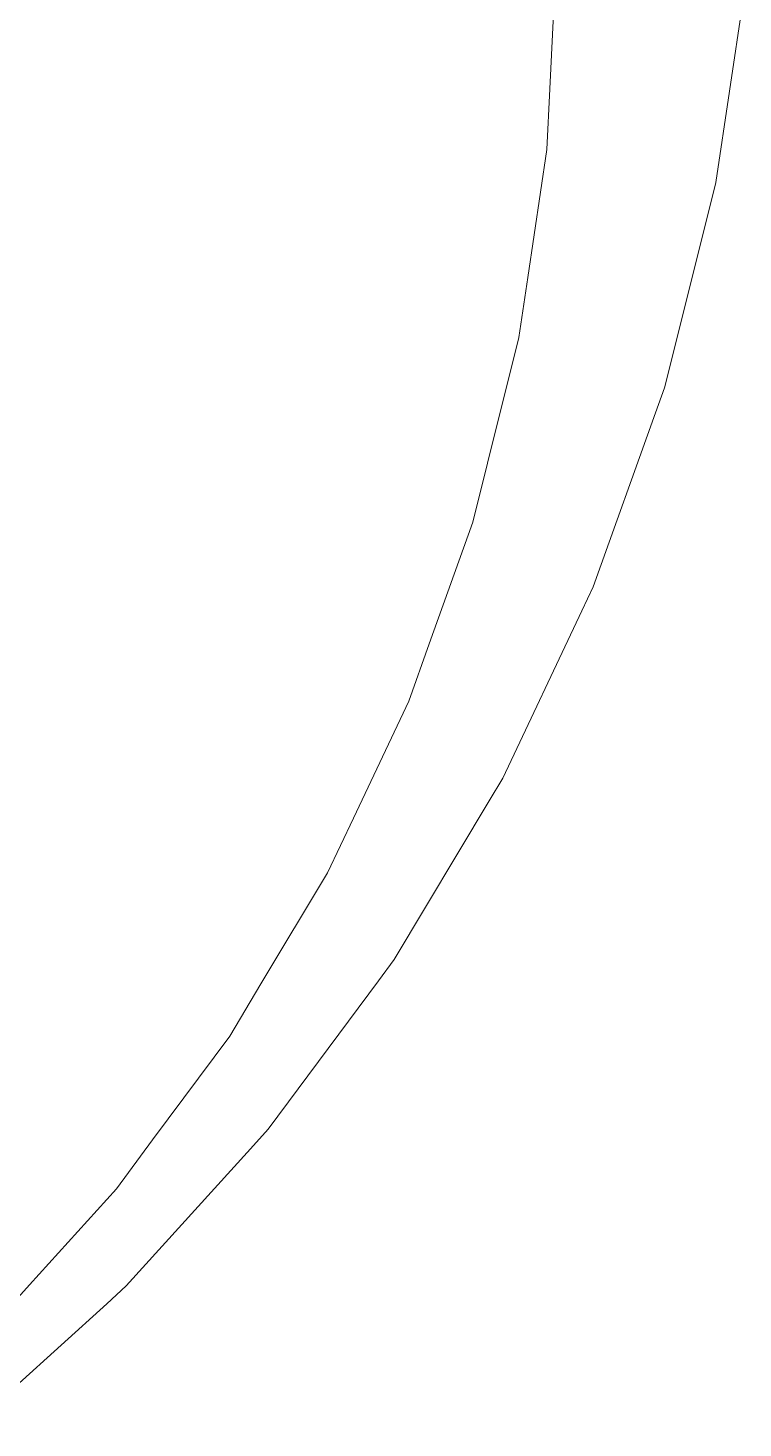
# Model space of a CAD drawing. Header units: centimetres. Extents: x -214 to 137, y -175 to 4.
# Drawn here: x 6.574 to 8.829, y -116.752 to -112.339 of the extents above; entities that cross this region are included whole.
import ezdxf

# ---------------------------------------------------------------- set-up
doc = ezdxf.new("R2010")
doc.units = ezdxf.units.CM
doc.header["$MEASUREMENT"] = 0
doc.layers.add('layer 1', color=7, linetype='Continuous')

msp = doc.modelspace()

# ---------------------------------------------------------------- linework, layer by layer
at = {"layer": 'layer 1', "color": 5, "lineweight": 9}
for points in [[(8.21979, -112.531), (8.21979, -112.531), (8.2398, -112.12374), (8.2398, -112.12374)], [(8.21979, -112.531), (8.21979, -112.531), (8.2398, -112.12374), (8.2398, -112.12374)], [(8.21979, -112.531), (8.21979, -112.531), (8.2398, -112.12374), (8.2398, -112.12374)], [(8.21979, -112.531), (8.21979, -112.531), (8.2398, -112.12374), (8.2398, -112.12374)], [(8.21979, -112.531), (8.21979, -112.531), (8.2398, -112.12374), (8.2398, -112.12374)], [(8.21979, -112.531), (8.21979, -112.531), (8.2398, -112.12374), (8.2398, -112.12374)], [(8.21979, -112.531), (8.21979, -112.531), (8.2398, -112.12374), (8.2398, -112.12374)], [(8.21979, -112.531), (8.21979, -112.531), (8.2398, -112.12374), (8.2398, -112.12374)], [(8.21979, -112.531), (8.21979, -112.531), (8.2398, -112.12374), (8.2398, -112.12374)], [(8.21979, -112.531), (8.21979, -112.531), (8.2398, -112.12374), (8.2398, -112.12374)], [(8.21979, -112.531), (8.21979, -112.531), (8.2398, -112.12374), (8.2398, -112.12374)], [(8.21979, -112.531), (8.21979, -112.531), (8.2398, -112.12374), (8.2398, -112.12374)], [(8.21979, -112.531), (8.21979, -112.531), (8.2398, -112.12374), (8.2398, -112.12374)], [(8.21979, -112.531), (8.21979, -112.531), (8.2398, -112.12374), (8.2398, -112.12374)], [(8.21979, -112.531), (8.21979, -112.531), (8.2398, -112.12374), (8.2398, -112.12374)], [(8.21979, -112.531), (8.21979, -112.531), (8.2398, -112.12374), (8.2398, -112.12374)], [(8.21979, -112.531), (8.21979, -112.531), (8.2398, -112.12374), (8.2398, -112.12374)], [(8.21979, -112.531), (8.21979, -112.531), (8.2398, -112.12374), (8.2398, -112.12374)], [(8.21979, -112.531), (8.21979, -112.531), (8.2398, -112.12374), (8.2398, -112.12374)], [(8.21979, -112.531), (8.21979, -112.531), (8.2398, -112.12374), (8.2398, -112.12374)], [(8.21979, -112.531), (8.21979, -112.531), (8.2398, -112.12374), (8.2398, -112.12374)], [(8.21979, -112.531), (8.21979, -112.531), (8.2398, -112.12374), (8.2398, -112.12374)], [(8.21979, -112.531), (8.21979, -112.531), (8.2398, -112.12374), (8.2398, -112.12374)], [(8.21979, -112.531), (8.21979, -112.531), (8.2398, -112.12374), (8.2398, -112.12374)], [(8.21979, -112.531), (8.21979, -112.531), (8.2398, -112.12374), (8.2398, -112.12374)], [(8.82901, -112.24983), (8.82901, -112.24983), (8.74343, -112.82668), (8.74343, -112.82668)], [(8.82901, -112.24983), (8.82901, -112.24983), (8.74343, -112.82668), (8.74343, -112.82668)], [(8.82901, -112.24983), (8.82901, -112.24983), (8.74343, -112.82668), (8.74343, -112.82668)], [(8.82901, -112.24983), (8.82901, -112.24983), (8.74343, -112.82668), (8.74343, -112.82668)], [(8.82901, -112.24983), (8.82901, -112.24983), (8.74343, -112.82668), (8.74343, -112.82668)], [(8.21039, -112.7224), (8.21039, -112.7224), (8.21979, -112.531), (8.21979, -112.531)], [(8.21039, -112.7224), (8.21039, -112.7224), (8.21979, -112.531), (8.21979, -112.531)], [(8.21039, -112.7224), (8.21039, -112.7224), (8.21979, -112.531), (8.21979, -112.531)], [(8.21039, -112.7224), (8.21039, -112.7224), (8.21979, -112.531), (8.21979, -112.531)], [(8.21039, -112.7224), (8.21039, -112.7224), (8.21979, -112.531), (8.21979, -112.531)], [(8.21039, -112.7224), (8.21039, -112.7224), (8.21979, -112.531), (8.21979, -112.531)], [(8.21039, -112.7224), (8.21039, -112.7224), (8.21979, -112.531), (8.21979, -112.531)], [(8.21039, -112.7224), (8.21039, -112.7224), (8.21979, -112.531), (8.21979, -112.531)], [(8.21039, -112.7224), (8.21039, -112.7224), (8.21979, -112.531), (8.21979, -112.531)], [(8.21039, -112.7224), (8.21039, -112.7224), (8.21979, -112.531), (8.21979, -112.531)], [(8.21039, -112.7224), (8.21039, -112.7224), (8.21979, -112.531), (8.21979, -112.531)], [(8.21039, -112.7224), (8.21039, -112.7224), (8.21979, -112.531), (8.21979, -112.531)], [(8.21039, -112.7224), (8.21039, -112.7224), (8.21979, -112.531), (8.21979, -112.531)], [(8.21039, -112.7224), (8.21039, -112.7224), (8.21979, -112.531), (8.21979, -112.531)], [(8.21039, -112.7224), (8.21039, -112.7224), (8.21979, -112.531), (8.21979, -112.531)], [(8.21039, -112.7224), (8.21039, -112.7224), (8.21979, -112.531), (8.21979, -112.531)], [(8.21039, -112.7224), (8.21039, -112.7224), (8.21979, -112.531), (8.21979, -112.531)], [(8.21039, -112.7224), (8.21039, -112.7224), (8.21979, -112.531), (8.21979, -112.531)], [(8.21039, -112.7224), (8.21039, -112.7224), (8.21979, -112.531), (8.21979, -112.531)], [(8.21039, -112.7224), (8.21039, -112.7224), (8.21979, -112.531), (8.21979, -112.531)], [(8.21039, -112.7224), (8.21039, -112.7224), (8.21979, -112.531), (8.21979, -112.531)], [(8.21039, -112.7224), (8.21039, -112.7224), (8.21979, -112.531), (8.21979, -112.531)], [(8.21039, -112.7224), (8.21039, -112.7224), (8.21979, -112.531), (8.21979, -112.531)], [(8.21039, -112.7224), (8.21039, -112.7224), (8.21979, -112.531), (8.21979, -112.531)], [(8.21039, -112.7224), (8.21039, -112.7224), (8.21979, -112.531), (8.21979, -112.531)], [(8.15056, -113.12574), (8.15056, -113.12574), (8.21039, -112.7224), (8.21039, -112.7224)], [(8.15056, -113.12574), (8.15056, -113.12574), (8.21039, -112.7224), (8.21039, -112.7224)], [(8.15056, -113.12574), (8.15056, -113.12574), (8.21039, -112.7224), (8.21039, -112.7224)], [(8.15056, -113.12574), (8.15056, -113.12574), (8.21039, -112.7224), (8.21039, -112.7224)], [(8.15056, -113.12574), (8.15056, -113.12574), (8.21039, -112.7224), (8.21039, -112.7224)], [(8.15056, -113.12574), (8.15056, -113.12574), (8.21039, -112.7224), (8.21039, -112.7224)], [(8.15056, -113.12574), (8.15056, -113.12574), (8.21039, -112.7224), (8.21039, -112.7224)], [(8.15056, -113.12574), (8.15056, -113.12574), (8.21039, -112.7224), (8.21039, -112.7224)], [(8.15056, -113.12574), (8.15056, -113.12574), (8.21039, -112.7224), (8.21039, -112.7224)], [(8.15056, -113.12574), (8.15056, -113.12574), (8.21039, -112.7224), (8.21039, -112.7224)], [(8.15056, -113.12574), (8.15056, -113.12574), (8.21039, -112.7224), (8.21039, -112.7224)], [(8.15056, -113.12574), (8.15056, -113.12574), (8.21039, -112.7224), (8.21039, -112.7224)], [(8.15056, -113.12574), (8.15056, -113.12574), (8.21039, -112.7224), (8.21039, -112.7224)], [(8.15056, -113.12574), (8.15056, -113.12574), (8.21039, -112.7224), (8.21039, -112.7224)], [(8.15056, -113.12574), (8.15056, -113.12574), (8.21039, -112.7224), (8.21039, -112.7224)], [(8.15056, -113.12574), (8.15056, -113.12574), (8.21039, -112.7224), (8.21039, -112.7224)], [(8.15056, -113.12574), (8.15056, -113.12574), (8.21039, -112.7224), (8.21039, -112.7224)], [(8.15056, -113.12574), (8.15056, -113.12574), (8.21039, -112.7224), (8.21039, -112.7224)], [(8.15056, -113.12574), (8.15056, -113.12574), (8.21039, -112.7224), (8.21039, -112.7224)], [(8.15056, -113.12574), (8.15056, -113.12574), (8.21039, -112.7224), (8.21039, -112.7224)], [(8.15056, -113.12574), (8.15056, -113.12574), (8.21039, -112.7224), (8.21039, -112.7224)], [(8.15056, -113.12574), (8.15056, -113.12574), (8.21039, -112.7224), (8.21039, -112.7224)], [(8.15056, -113.12574), (8.15056, -113.12574), (8.21039, -112.7224), (8.21039, -112.7224)], [(8.15056, -113.12574), (8.15056, -113.12574), (8.21039, -112.7224), (8.21039, -112.7224)], [(8.15056, -113.12574), (8.15056, -113.12574), (8.21039, -112.7224), (8.21039, -112.7224)], [(8.74343, -112.82668), (8.74343, -112.82668), (8.72316, -112.90762), (8.72316, -112.90762)], [(8.74343, -112.82668), (8.74343, -112.82668), (8.72316, -112.90762), (8.72316, -112.90762)], [(8.74343, -112.82668), (8.74343, -112.82668), (8.72316, -112.90762), (8.72316, -112.90762)], [(8.74343, -112.82668), (8.74343, -112.82668), (8.72316, -112.90762), (8.72316, -112.90762)], [(8.74343, -112.82668), (8.74343, -112.82668), (8.72316, -112.90762), (8.72316, -112.90762)], [(8.72316, -112.90762), (8.72316, -112.90762), (8.58146, -113.47331), (8.58146, -113.47331)], [(8.72316, -112.90762), (8.72316, -112.90762), (8.58146, -113.47331), (8.58146, -113.47331)], [(8.72316, -112.90762), (8.72316, -112.90762), (8.58146, -113.47331), (8.58146, -113.47331)], [(8.72316, -112.90762), (8.72316, -112.90762), (8.58146, -113.47331), (8.58146, -113.47331)], [(8.72316, -112.90762), (8.72316, -112.90762), (8.58146, -113.47331), (8.58146, -113.47331)], [(8.12244, -113.31531), (8.12244, -113.31531), (8.15056, -113.12574), (8.15056, -113.12574)], [(8.12244, -113.31531), (8.12244, -113.31531), (8.15056, -113.12574), (8.15056, -113.12574)], [(8.12244, -113.31531), (8.12244, -113.31531), (8.15056, -113.12574), (8.15056, -113.12574)], [(8.12244, -113.31531), (8.12244, -113.31531), (8.15056, -113.12574), (8.15056, -113.12574)], [(8.12244, -113.31531), (8.12244, -113.31531), (8.15056, -113.12574), (8.15056, -113.12574)], [(8.12244, -113.31531), (8.12244, -113.31531), (8.15056, -113.12574), (8.15056, -113.12574)], [(8.12244, -113.31531), (8.12244, -113.31531), (8.15056, -113.12574), (8.15056, -113.12574)], [(8.12244, -113.31531), (8.12244, -113.31531), (8.15056, -113.12574), (8.15056, -113.12574)], [(8.12244, -113.31531), (8.12244, -113.31531), (8.15056, -113.12574), (8.15056, -113.12574)], [(8.12244, -113.31531), (8.12244, -113.31531), (8.15056, -113.12574), (8.15056, -113.12574)], [(8.12244, -113.31531), (8.12244, -113.31531), (8.15056, -113.12574), (8.15056, -113.12574)], [(8.12244, -113.31531), (8.12244, -113.31531), (8.15056, -113.12574), (8.15056, -113.12574)], [(8.12244, -113.31531), (8.12244, -113.31531), (8.15056, -113.12574), (8.15056, -113.12574)], [(8.12244, -113.31531), (8.12244, -113.31531), (8.15056, -113.12574), (8.15056, -113.12574)], [(8.12244, -113.31531), (8.12244, -113.31531), (8.15056, -113.12574), (8.15056, -113.12574)], [(8.12244, -113.31531), (8.12244, -113.31531), (8.15056, -113.12574), (8.15056, -113.12574)], [(8.12244, -113.31531), (8.12244, -113.31531), (8.15056, -113.12574), (8.15056, -113.12574)], [(8.12244, -113.31531), (8.12244, -113.31531), (8.15056, -113.12574), (8.15056, -113.12574)], [(8.12244, -113.31531), (8.12244, -113.31531), (8.15056, -113.12574), (8.15056, -113.12574)], [(8.12244, -113.31531), (8.12244, -113.31531), (8.15056, -113.12574), (8.15056, -113.12574)], [(8.12244, -113.31531), (8.12244, -113.31531), (8.15056, -113.12574), (8.15056, -113.12574)], [(8.12244, -113.31531), (8.12244, -113.31531), (8.15056, -113.12574), (8.15056, -113.12574)], [(8.12244, -113.31531), (8.12244, -113.31531), (8.15056, -113.12574), (8.15056, -113.12574)], [(8.12244, -113.31531), (8.12244, -113.31531), (8.15056, -113.12574), (8.15056, -113.12574)], [(8.12244, -113.31531), (8.12244, -113.31531), (8.15056, -113.12574), (8.15056, -113.12574)], [(8.02336, -113.71083), (8.02336, -113.71083), (8.12244, -113.31531), (8.12244, -113.31531)], [(8.02336, -113.71083), (8.02336, -113.71083), (8.12244, -113.31531), (8.12244, -113.31531)], [(8.02336, -113.71083), (8.02336, -113.71083), (8.12244, -113.31531), (8.12244, -113.31531)], [(8.02336, -113.71083), (8.02336, -113.71083), (8.12244, -113.31531), (8.12244, -113.31531)], [(8.02336, -113.71083), (8.02336, -113.71083), (8.12244, -113.31531), (8.12244, -113.31531)], [(8.02336, -113.71083), (8.02336, -113.71083), (8.12244, -113.31531), (8.12244, -113.31531)], [(8.02336, -113.71083), (8.02336, -113.71083), (8.12244, -113.31531), (8.12244, -113.31531)], [(8.02336, -113.71083), (8.02336, -113.71083), (8.12244, -113.31531), (8.12244, -113.31531)], [(8.02336, -113.71083), (8.02336, -113.71083), (8.12244, -113.31531), (8.12244, -113.31531)], [(8.02336, -113.71083), (8.02336, -113.71083), (8.12244, -113.31531), (8.12244, -113.31531)], [(8.02336, -113.71083), (8.02336, -113.71083), (8.12244, -113.31531), (8.12244, -113.31531)], [(8.02336, -113.71083), (8.02336, -113.71083), (8.12244, -113.31531), (8.12244, -113.31531)], [(8.02336, -113.71083), (8.02336, -113.71083), (8.12244, -113.31531), (8.12244, -113.31531)], [(8.02336, -113.71083), (8.02336, -113.71083), (8.12244, -113.31531), (8.12244, -113.31531)], [(8.02336, -113.71083), (8.02336, -113.71083), (8.12244, -113.31531), (8.12244, -113.31531)], [(8.02336, -113.71083), (8.02336, -113.71083), (8.12244, -113.31531), (8.12244, -113.31531)], [(8.02336, -113.71083), (8.02336, -113.71083), (8.12244, -113.31531), (8.12244, -113.31531)], [(8.02336, -113.71083), (8.02336, -113.71083), (8.12244, -113.31531), (8.12244, -113.31531)], [(8.02336, -113.71083), (8.02336, -113.71083), (8.12244, -113.31531), (8.12244, -113.31531)], [(8.02336, -113.71083), (8.02336, -113.71083), (8.12244, -113.31531), (8.12244, -113.31531)], [(8.02336, -113.71083), (8.02336, -113.71083), (8.12244, -113.31531), (8.12244, -113.31531)], [(8.02336, -113.71083), (8.02336, -113.71083), (8.12244, -113.31531), (8.12244, -113.31531)], [(8.02336, -113.71083), (8.02336, -113.71083), (8.12244, -113.31531), (8.12244, -113.31531)], [(8.02336, -113.71083), (8.02336, -113.71083), (8.12244, -113.31531), (8.12244, -113.31531)], [(8.02336, -113.71083), (8.02336, -113.71083), (8.12244, -113.31531), (8.12244, -113.31531)], [(8.58146, -113.47331), (8.58146, -113.47331), (8.55335, -113.55188), (8.55335, -113.55188)], [(8.58146, -113.47331), (8.58146, -113.47331), (8.55335, -113.55188), (8.55335, -113.55188)], [(8.58146, -113.47331), (8.58146, -113.47331), (8.55335, -113.55188), (8.55335, -113.55188)], [(8.58146, -113.47331), (8.58146, -113.47331), (8.55335, -113.55188), (8.55335, -113.55188)], [(8.58146, -113.47331), (8.58146, -113.47331), (8.55335, -113.55188), (8.55335, -113.55188)], [(8.55335, -113.55188), (8.55335, -113.55188), (8.35688, -114.10095), (8.35688, -114.10095)], [(8.55335, -113.55188), (8.55335, -113.55188), (8.35688, -114.10095), (8.35688, -114.10095)], [(8.55335, -113.55188), (8.55335, -113.55188), (8.35688, -114.10095), (8.35688, -114.10095)], [(8.55335, -113.55188), (8.55335, -113.55188), (8.35688, -114.10095), (8.35688, -114.10095)], [(8.55335, -113.55188), (8.55335, -113.55188), (8.35688, -114.10095), (8.35688, -114.10095)], [(7.9768, -113.89673), (7.9768, -113.89673), (8.02336, -113.71083), (8.02336, -113.71083)], [(7.9768, -113.89673), (7.9768, -113.89673), (8.02336, -113.71083), (8.02336, -113.71083)], [(7.9768, -113.89673), (7.9768, -113.89673), (8.02336, -113.71083), (8.02336, -113.71083)], [(7.9768, -113.89673), (7.9768, -113.89673), (8.02336, -113.71083), (8.02336, -113.71083)], [(7.9768, -113.89673), (7.9768, -113.89673), (8.02336, -113.71083), (8.02336, -113.71083)], [(7.9768, -113.89673), (7.9768, -113.89673), (8.02336, -113.71083), (8.02336, -113.71083)], [(7.9768, -113.89673), (7.9768, -113.89673), (8.02336, -113.71083), (8.02336, -113.71083)], [(7.9768, -113.89673), (7.9768, -113.89673), (8.02336, -113.71083), (8.02336, -113.71083)], [(7.9768, -113.89673), (7.9768, -113.89673), (8.02336, -113.71083), (8.02336, -113.71083)], [(7.9768, -113.89673), (7.9768, -113.89673), (8.02336, -113.71083), (8.02336, -113.71083)], [(7.9768, -113.89673), (7.9768, -113.89673), (8.02336, -113.71083), (8.02336, -113.71083)], [(7.9768, -113.89673), (7.9768, -113.89673), (8.02336, -113.71083), (8.02336, -113.71083)], [(7.9768, -113.89673), (7.9768, -113.89673), (8.02336, -113.71083), (8.02336, -113.71083)], [(7.9768, -113.89673), (7.9768, -113.89673), (8.02336, -113.71083), (8.02336, -113.71083)], [(7.9768, -113.89673), (7.9768, -113.89673), (8.02336, -113.71083), (8.02336, -113.71083)], [(7.9768, -113.89673), (7.9768, -113.89673), (8.02336, -113.71083), (8.02336, -113.71083)], [(7.9768, -113.89673), (7.9768, -113.89673), (8.02336, -113.71083), (8.02336, -113.71083)], [(7.9768, -113.89673), (7.9768, -113.89673), (8.02336, -113.71083), (8.02336, -113.71083)], [(7.9768, -113.89673), (7.9768, -113.89673), (8.02336, -113.71083), (8.02336, -113.71083)], [(7.9768, -113.89673), (7.9768, -113.89673), (8.02336, -113.71083), (8.02336, -113.71083)], [(7.9768, -113.89673), (7.9768, -113.89673), (8.02336, -113.71083), (8.02336, -113.71083)], [(7.9768, -113.89673), (7.9768, -113.89673), (8.02336, -113.71083), (8.02336, -113.71083)], [(7.9768, -113.89673), (7.9768, -113.89673), (8.02336, -113.71083), (8.02336, -113.71083)], [(7.9768, -113.89673), (7.9768, -113.89673), (8.02336, -113.71083), (8.02336, -113.71083)], [(7.9768, -113.89673), (7.9768, -113.89673), (8.02336, -113.71083), (8.02336, -113.71083)], [(7.83943, -114.28064), (7.83943, -114.28064), (7.9768, -113.89673), (7.9768, -113.89673)], [(7.83943, -114.28064), (7.83943, -114.28064), (7.9768, -113.89673), (7.9768, -113.89673)], [(7.83943, -114.28064), (7.83943, -114.28064), (7.9768, -113.89673), (7.9768, -113.89673)], [(7.83943, -114.28064), (7.83943, -114.28064), (7.9768, -113.89673), (7.9768, -113.89673)], [(7.83943, -114.28064), (7.83943, -114.28064), (7.9768, -113.89673), (7.9768, -113.89673)], [(7.83943, -114.28064), (7.83943, -114.28064), (7.9768, -113.89673), (7.9768, -113.89673)], [(7.83943, -114.28064), (7.83943, -114.28064), (7.9768, -113.89673), (7.9768, -113.89673)], [(7.83943, -114.28064), (7.83943, -114.28064), (7.9768, -113.89673), (7.9768, -113.89673)], [(7.83943, -114.28064), (7.83943, -114.28064), (7.9768, -113.89673), (7.9768, -113.89673)], [(7.83943, -114.28064), (7.83943, -114.28064), (7.9768, -113.89673), (7.9768, -113.89673)], [(7.83943, -114.28064), (7.83943, -114.28064), (7.9768, -113.89673), (7.9768, -113.89673)], [(7.83943, -114.28064), (7.83943, -114.28064), (7.9768, -113.89673), (7.9768, -113.89673)], [(7.83943, -114.28064), (7.83943, -114.28064), (7.9768, -113.89673), (7.9768, -113.89673)], [(7.83943, -114.28064), (7.83943, -114.28064), (7.9768, -113.89673), (7.9768, -113.89673)], [(7.83943, -114.28064), (7.83943, -114.28064), (7.9768, -113.89673), (7.9768, -113.89673)], [(7.83943, -114.28064), (7.83943, -114.28064), (7.9768, -113.89673), (7.9768, -113.89673)], [(7.83943, -114.28064), (7.83943, -114.28064), (7.9768, -113.89673), (7.9768, -113.89673)], [(7.83943, -114.28064), (7.83943, -114.28064), (7.9768, -113.89673), (7.9768, -113.89673)], [(7.83943, -114.28064), (7.83943, -114.28064), (7.9768, -113.89673), (7.9768, -113.89673)], [(7.83943, -114.28064), (7.83943, -114.28064), (7.9768, -113.89673), (7.9768, -113.89673)], [(7.83943, -114.28064), (7.83943, -114.28064), (7.9768, -113.89673), (7.9768, -113.89673)], [(7.83943, -114.28064), (7.83943, -114.28064), (7.9768, -113.89673), (7.9768, -113.89673)], [(7.83943, -114.28064), (7.83943, -114.28064), (7.9768, -113.89673), (7.9768, -113.89673)], [(7.83943, -114.28064), (7.83943, -114.28064), (7.9768, -113.89673), (7.9768, -113.89673)], [(7.83943, -114.28064), (7.83943, -114.28064), (7.9768, -113.89673), (7.9768, -113.89673)], [(8.35688, -114.10095), (8.35688, -114.10095), (8.3212, -114.17639), (8.3212, -114.17639)], [(8.35688, -114.10095), (8.35688, -114.10095), (8.3212, -114.17639), (8.3212, -114.17639)], [(8.35688, -114.10095), (8.35688, -114.10095), (8.3212, -114.17639), (8.3212, -114.17639)], [(8.35688, -114.10095), (8.35688, -114.10095), (8.3212, -114.17639), (8.3212, -114.17639)], [(8.35688, -114.10095), (8.35688, -114.10095), (8.3212, -114.17639), (8.3212, -114.17639)], [(8.3212, -114.17639), (8.3212, -114.17639), (8.07187, -114.70356), (8.07187, -114.70356)], [(8.3212, -114.17639), (8.3212, -114.17639), (8.07187, -114.70356), (8.07187, -114.70356)], [(8.3212, -114.17639), (8.3212, -114.17639), (8.07187, -114.70356), (8.07187, -114.70356)], [(8.3212, -114.17639), (8.3212, -114.17639), (8.07187, -114.70356), (8.07187, -114.70356)], [(8.3212, -114.17639), (8.3212, -114.17639), (8.07187, -114.70356), (8.07187, -114.70356)], [(7.77487, -114.46108), (7.77487, -114.46108), (7.83943, -114.28064), (7.83943, -114.28064)], [(7.77487, -114.46108), (7.77487, -114.46108), (7.83943, -114.28064), (7.83943, -114.28064)], [(7.77487, -114.46108), (7.77487, -114.46108), (7.83943, -114.28064), (7.83943, -114.28064)], [(7.77487, -114.46108), (7.77487, -114.46108), (7.83943, -114.28064), (7.83943, -114.28064)], [(7.77487, -114.46108), (7.77487, -114.46108), (7.83943, -114.28064), (7.83943, -114.28064)], [(7.77487, -114.46108), (7.77487, -114.46108), (7.83943, -114.28064), (7.83943, -114.28064)], [(7.77487, -114.46108), (7.77487, -114.46108), (7.83943, -114.28064), (7.83943, -114.28064)], [(7.77487, -114.46108), (7.77487, -114.46108), (7.83943, -114.28064), (7.83943, -114.28064)], [(7.77487, -114.46108), (7.77487, -114.46108), (7.83943, -114.28064), (7.83943, -114.28064)], [(7.77487, -114.46108), (7.77487, -114.46108), (7.83943, -114.28064), (7.83943, -114.28064)], [(7.77487, -114.46108), (7.77487, -114.46108), (7.83943, -114.28064), (7.83943, -114.28064)], [(7.77487, -114.46108), (7.77487, -114.46108), (7.83943, -114.28064), (7.83943, -114.28064)], [(7.77487, -114.46108), (7.77487, -114.46108), (7.83943, -114.28064), (7.83943, -114.28064)], [(7.77487, -114.46108), (7.77487, -114.46108), (7.83943, -114.28064), (7.83943, -114.28064)], [(7.77487, -114.46108), (7.77487, -114.46108), (7.83943, -114.28064), (7.83943, -114.28064)], [(7.77487, -114.46108), (7.77487, -114.46108), (7.83943, -114.28064), (7.83943, -114.28064)], [(7.77487, -114.46108), (7.77487, -114.46108), (7.83943, -114.28064), (7.83943, -114.28064)], [(7.77487, -114.46108), (7.77487, -114.46108), (7.83943, -114.28064), (7.83943, -114.28064)], [(7.77487, -114.46108), (7.77487, -114.46108), (7.83943, -114.28064), (7.83943, -114.28064)], [(7.77487, -114.46108), (7.77487, -114.46108), (7.83943, -114.28064), (7.83943, -114.28064)], [(7.77487, -114.46108), (7.77487, -114.46108), (7.83943, -114.28064), (7.83943, -114.28064)], [(7.77487, -114.46108), (7.77487, -114.46108), (7.83943, -114.28064), (7.83943, -114.28064)], [(7.77487, -114.46108), (7.77487, -114.46108), (7.83943, -114.28064), (7.83943, -114.28064)], [(7.77487, -114.46108), (7.77487, -114.46108), (7.83943, -114.28064), (7.83943, -114.28064)], [(7.77487, -114.46108), (7.77487, -114.46108), (7.83943, -114.28064), (7.83943, -114.28064)], [(7.60053, -114.82967), (7.60053, -114.82967), (7.77487, -114.46108), (7.77487, -114.46108)], [(7.60053, -114.82967), (7.60053, -114.82967), (7.77487, -114.46108), (7.77487, -114.46108)], [(7.60053, -114.82967), (7.60053, -114.82967), (7.77487, -114.46108), (7.77487, -114.46108)], [(7.60053, -114.82967), (7.60053, -114.82967), (7.77487, -114.46108), (7.77487, -114.46108)], [(7.60053, -114.82967), (7.60053, -114.82967), (7.77487, -114.46108), (7.77487, -114.46108)], [(7.60053, -114.82967), (7.60053, -114.82967), (7.77487, -114.46108), (7.77487, -114.46108)], [(7.60053, -114.82967), (7.60053, -114.82967), (7.77487, -114.46108), (7.77487, -114.46108)], [(7.60053, -114.82967), (7.60053, -114.82967), (7.77487, -114.46108), (7.77487, -114.46108)], [(7.60053, -114.82967), (7.60053, -114.82967), (7.77487, -114.46108), (7.77487, -114.46108)], [(7.60053, -114.82967), (7.60053, -114.82967), (7.77487, -114.46108), (7.77487, -114.46108)], [(7.60053, -114.82967), (7.60053, -114.82967), (7.77487, -114.46108), (7.77487, -114.46108)], [(7.60053, -114.82967), (7.60053, -114.82967), (7.77487, -114.46108), (7.77487, -114.46108)], [(7.60053, -114.82967), (7.60053, -114.82967), (7.77487, -114.46108), (7.77487, -114.46108)], [(7.60053, -114.82967), (7.60053, -114.82967), (7.77487, -114.46108), (7.77487, -114.46108)], [(7.60053, -114.82967), (7.60053, -114.82967), (7.77487, -114.46108), (7.77487, -114.46108)], [(7.60053, -114.82967), (7.60053, -114.82967), (7.77487, -114.46108), (7.77487, -114.46108)], [(7.60053, -114.82967), (7.60053, -114.82967), (7.77487, -114.46108), (7.77487, -114.46108)], [(7.60053, -114.82967), (7.60053, -114.82967), (7.77487, -114.46108), (7.77487, -114.46108)], [(7.60053, -114.82967), (7.60053, -114.82967), (7.77487, -114.46108), (7.77487, -114.46108)], [(7.60053, -114.82967), (7.60053, -114.82967), (7.77487, -114.46108), (7.77487, -114.46108)], [(7.60053, -114.82967), (7.60053, -114.82967), (7.77487, -114.46108), (7.77487, -114.46108)], [(7.60053, -114.82967), (7.60053, -114.82967), (7.77487, -114.46108), (7.77487, -114.46108)], [(7.60053, -114.82967), (7.60053, -114.82967), (7.77487, -114.46108), (7.77487, -114.46108)], [(7.60053, -114.82967), (7.60053, -114.82967), (7.77487, -114.46108), (7.77487, -114.46108)], [(7.60053, -114.82967), (7.60053, -114.82967), (7.77487, -114.46108), (7.77487, -114.46108)], [(8.07187, -114.70356), (8.07187, -114.70356), (8.02897, -114.77514), (8.02897, -114.77514)], [(8.07187, -114.70356), (8.07187, -114.70356), (8.02897, -114.77514), (8.02897, -114.77514)], [(8.07187, -114.70356), (8.07187, -114.70356), (8.02897, -114.77514), (8.02897, -114.77514)], [(8.07187, -114.70356), (8.07187, -114.70356), (8.02897, -114.77514), (8.02897, -114.77514)], [(8.07187, -114.70356), (8.07187, -114.70356), (8.02897, -114.77514), (8.02897, -114.77514)], [(8.02897, -114.77514), (8.02897, -114.77514), (7.72916, -115.27534), (7.72916, -115.27534)], [(8.02897, -114.77514), (8.02897, -114.77514), (7.72916, -115.27534), (7.72916, -115.27534)], [(8.02897, -114.77514), (8.02897, -114.77514), (7.72916, -115.27534), (7.72916, -115.27534)], [(8.02897, -114.77514), (8.02897, -114.77514), (7.72916, -115.27534), (7.72916, -115.27534)], [(8.02897, -114.77514), (8.02897, -114.77514), (7.72916, -115.27534), (7.72916, -115.27534)], [(7.5186, -115.00291), (7.5186, -115.00291), (7.60053, -114.82967), (7.60053, -114.82967)], [(7.5186, -115.00291), (7.5186, -115.00291), (7.60053, -114.82967), (7.60053, -114.82967)], [(7.5186, -115.00291), (7.5186, -115.00291), (7.60053, -114.82967), (7.60053, -114.82967)], [(7.5186, -115.00291), (7.5186, -115.00291), (7.60053, -114.82967), (7.60053, -114.82967)], [(7.5186, -115.00291), (7.5186, -115.00291), (7.60053, -114.82967), (7.60053, -114.82967)], [(7.5186, -115.00291), (7.5186, -115.00291), (7.60053, -114.82967), (7.60053, -114.82967)], [(7.5186, -115.00291), (7.5186, -115.00291), (7.60053, -114.82967), (7.60053, -114.82967)], [(7.5186, -115.00291), (7.5186, -115.00291), (7.60053, -114.82967), (7.60053, -114.82967)], [(7.5186, -115.00291), (7.5186, -115.00291), (7.60053, -114.82967), (7.60053, -114.82967)], [(7.5186, -115.00291), (7.5186, -115.00291), (7.60053, -114.82967), (7.60053, -114.82967)], [(7.5186, -115.00291), (7.5186, -115.00291), (7.60053, -114.82967), (7.60053, -114.82967)], [(7.5186, -115.00291), (7.5186, -115.00291), (7.60053, -114.82967), (7.60053, -114.82967)], [(7.5186, -115.00291), (7.5186, -115.00291), (7.60053, -114.82967), (7.60053, -114.82967)], [(7.5186, -115.00291), (7.5186, -115.00291), (7.60053, -114.82967), (7.60053, -114.82967)], [(7.5186, -115.00291), (7.5186, -115.00291), (7.60053, -114.82967), (7.60053, -114.82967)], [(7.5186, -115.00291), (7.5186, -115.00291), (7.60053, -114.82967), (7.60053, -114.82967)], [(7.5186, -115.00291), (7.5186, -115.00291), (7.60053, -114.82967), (7.60053, -114.82967)], [(7.5186, -115.00291), (7.5186, -115.00291), (7.60053, -114.82967), (7.60053, -114.82967)], [(7.5186, -115.00291), (7.5186, -115.00291), (7.60053, -114.82967), (7.60053, -114.82967)], [(7.5186, -115.00291), (7.5186, -115.00291), (7.60053, -114.82967), (7.60053, -114.82967)], [(7.5186, -115.00291), (7.5186, -115.00291), (7.60053, -114.82967), (7.60053, -114.82967)], [(7.5186, -115.00291), (7.5186, -115.00291), (7.60053, -114.82967), (7.60053, -114.82967)], [(7.5186, -115.00291), (7.5186, -115.00291), (7.60053, -114.82967), (7.60053, -114.82967)], [(7.5186, -115.00291), (7.5186, -115.00291), (7.60053, -114.82967), (7.60053, -114.82967)], [(7.5186, -115.00291), (7.5186, -115.00291), (7.60053, -114.82967), (7.60053, -114.82967)], [(7.30898, -115.35265), (7.30898, -115.35265), (7.5186, -115.00291), (7.5186, -115.00291)], [(7.30898, -115.35265), (7.30898, -115.35265), (7.5186, -115.00291), (7.5186, -115.00291)], [(7.30898, -115.35265), (7.30898, -115.35265), (7.5186, -115.00291), (7.5186, -115.00291)], [(7.30898, -115.35265), (7.30898, -115.35265), (7.5186, -115.00291), (7.5186, -115.00291)], [(7.30898, -115.35265), (7.30898, -115.35265), (7.5186, -115.00291), (7.5186, -115.00291)], [(7.30898, -115.35265), (7.30898, -115.35265), (7.5186, -115.00291), (7.5186, -115.00291)], [(7.30898, -115.35265), (7.30898, -115.35265), (7.5186, -115.00291), (7.5186, -115.00291)], [(7.30898, -115.35265), (7.30898, -115.35265), (7.5186, -115.00291), (7.5186, -115.00291)], [(7.30898, -115.35265), (7.30898, -115.35265), (7.5186, -115.00291), (7.5186, -115.00291)], [(7.30898, -115.35265), (7.30898, -115.35265), (7.5186, -115.00291), (7.5186, -115.00291)], [(7.30898, -115.35265), (7.30898, -115.35265), (7.5186, -115.00291), (7.5186, -115.00291)], [(7.30898, -115.35265), (7.30898, -115.35265), (7.5186, -115.00291), (7.5186, -115.00291)], [(7.30898, -115.35265), (7.30898, -115.35265), (7.5186, -115.00291), (7.5186, -115.00291)], [(7.30898, -115.35265), (7.30898, -115.35265), (7.5186, -115.00291), (7.5186, -115.00291)], [(7.30898, -115.35265), (7.30898, -115.35265), (7.5186, -115.00291), (7.5186, -115.00291)], [(7.30898, -115.35265), (7.30898, -115.35265), (7.5186, -115.00291), (7.5186, -115.00291)], [(7.30898, -115.35265), (7.30898, -115.35265), (7.5186, -115.00291), (7.5186, -115.00291)], [(7.30898, -115.35265), (7.30898, -115.35265), (7.5186, -115.00291), (7.5186, -115.00291)], [(7.30898, -115.35265), (7.30898, -115.35265), (7.5186, -115.00291), (7.5186, -115.00291)], [(7.30898, -115.35265), (7.30898, -115.35265), (7.5186, -115.00291), (7.5186, -115.00291)], [(7.30898, -115.35265), (7.30898, -115.35265), (7.5186, -115.00291), (7.5186, -115.00291)], [(7.30898, -115.35265), (7.30898, -115.35265), (7.5186, -115.00291), (7.5186, -115.00291)], [(7.30898, -115.35265), (7.30898, -115.35265), (7.5186, -115.00291), (7.5186, -115.00291)], [(7.30898, -115.35265), (7.30898, -115.35265), (7.5186, -115.00291), (7.5186, -115.00291)], [(7.30898, -115.35265), (7.30898, -115.35265), (7.5186, -115.00291), (7.5186, -115.00291)], [(7.72916, -115.27534), (7.72916, -115.27534), (7.67945, -115.34236), (7.67945, -115.34236)], [(7.72916, -115.27534), (7.72916, -115.27534), (7.67945, -115.34236), (7.67945, -115.34236)], [(7.72916, -115.27534), (7.72916, -115.27534), (7.67945, -115.34236), (7.67945, -115.34236)], [(7.72916, -115.27534), (7.72916, -115.27534), (7.67945, -115.34236), (7.67945, -115.34236)], [(7.72916, -115.27534), (7.72916, -115.27534), (7.67945, -115.34236), (7.67945, -115.34236)], [(7.21045, -115.51702), (7.21045, -115.51702), (7.30898, -115.35265), (7.30898, -115.35265)], [(7.21045, -115.51702), (7.21045, -115.51702), (7.30898, -115.35265), (7.30898, -115.35265)], [(7.21045, -115.51702), (7.21045, -115.51702), (7.30898, -115.35265), (7.30898, -115.35265)], [(7.21045, -115.51702), (7.21045, -115.51702), (7.30898, -115.35265), (7.30898, -115.35265)], [(7.21045, -115.51702), (7.21045, -115.51702), (7.30898, -115.35265), (7.30898, -115.35265)], [(7.21045, -115.51702), (7.21045, -115.51702), (7.30898, -115.35265), (7.30898, -115.35265)], [(7.21045, -115.51702), (7.21045, -115.51702), (7.30898, -115.35265), (7.30898, -115.35265)], [(7.21045, -115.51702), (7.21045, -115.51702), (7.30898, -115.35265), (7.30898, -115.35265)], [(7.21045, -115.51702), (7.21045, -115.51702), (7.30898, -115.35265), (7.30898, -115.35265)], [(7.21045, -115.51702), (7.21045, -115.51702), (7.30898, -115.35265), (7.30898, -115.35265)], [(7.21045, -115.51702), (7.21045, -115.51702), (7.30898, -115.35265), (7.30898, -115.35265)], [(7.21045, -115.51702), (7.21045, -115.51702), (7.30898, -115.35265), (7.30898, -115.35265)], [(7.21045, -115.51702), (7.21045, -115.51702), (7.30898, -115.35265), (7.30898, -115.35265)], [(7.21045, -115.51702), (7.21045, -115.51702), (7.30898, -115.35265), (7.30898, -115.35265)], [(7.21045, -115.51702), (7.21045, -115.51702), (7.30898, -115.35265), (7.30898, -115.35265)], [(7.21045, -115.51702), (7.21045, -115.51702), (7.30898, -115.35265), (7.30898, -115.35265)], [(7.21045, -115.51702), (7.21045, -115.51702), (7.30898, -115.35265), (7.30898, -115.35265)], [(7.21045, -115.51702), (7.21045, -115.51702), (7.30898, -115.35265), (7.30898, -115.35265)], [(7.21045, -115.51702), (7.21045, -115.51702), (7.30898, -115.35265), (7.30898, -115.35265)], [(7.21045, -115.51702), (7.21045, -115.51702), (7.30898, -115.35265), (7.30898, -115.35265)], [(7.21045, -115.51702), (7.21045, -115.51702), (7.30898, -115.35265), (7.30898, -115.35265)], [(7.21045, -115.51702), (7.21045, -115.51702), (7.30898, -115.35265), (7.30898, -115.35265)], [(7.21045, -115.51702), (7.21045, -115.51702), (7.30898, -115.35265), (7.30898, -115.35265)], [(7.21045, -115.51702), (7.21045, -115.51702), (7.30898, -115.35265), (7.30898, -115.35265)], [(7.21045, -115.51702), (7.21045, -115.51702), (7.30898, -115.35265), (7.30898, -115.35265)], [(7.67945, -115.34236), (7.67945, -115.34236), (7.33206, -115.81077), (7.33206, -115.81077)], [(7.67945, -115.34236), (7.67945, -115.34236), (7.33206, -115.81077), (7.33206, -115.81077)], [(7.67945, -115.34236), (7.67945, -115.34236), (7.33206, -115.81077), (7.33206, -115.81077)], [(7.67945, -115.34236), (7.67945, -115.34236), (7.33206, -115.81077), (7.33206, -115.81077)], [(7.67945, -115.34236), (7.67945, -115.34236), (7.33206, -115.81077), (7.33206, -115.81077)], [(6.96756, -115.84453), (6.96756, -115.84453), (7.21045, -115.51702), (7.21045, -115.51702)], [(6.96756, -115.84453), (6.96756, -115.84453), (7.21045, -115.51702), (7.21045, -115.51702)], [(6.96756, -115.84453), (6.96756, -115.84453), (7.21045, -115.51702), (7.21045, -115.51702)], [(6.96756, -115.84453), (6.96756, -115.84453), (7.21045, -115.51702), (7.21045, -115.51702)], [(6.96756, -115.84453), (6.96756, -115.84453), (7.21045, -115.51702), (7.21045, -115.51702)], [(6.96756, -115.84453), (6.96756, -115.84453), (7.21045, -115.51702), (7.21045, -115.51702)], [(6.96756, -115.84453), (6.96756, -115.84453), (7.21045, -115.51702), (7.21045, -115.51702)], [(6.96756, -115.84453), (6.96756, -115.84453), (7.21045, -115.51702), (7.21045, -115.51702)], [(6.96756, -115.84453), (6.96756, -115.84453), (7.21045, -115.51702), (7.21045, -115.51702)], [(6.96756, -115.84453), (6.96756, -115.84453), (7.21045, -115.51702), (7.21045, -115.51702)], [(6.96756, -115.84453), (6.96756, -115.84453), (7.21045, -115.51702), (7.21045, -115.51702)], [(6.96756, -115.84453), (6.96756, -115.84453), (7.21045, -115.51702), (7.21045, -115.51702)], [(6.96756, -115.84453), (6.96756, -115.84453), (7.21045, -115.51702), (7.21045, -115.51702)], [(6.96756, -115.84453), (6.96756, -115.84453), (7.21045, -115.51702), (7.21045, -115.51702)], [(6.96756, -115.84453), (6.96756, -115.84453), (7.21045, -115.51702), (7.21045, -115.51702)], [(6.96756, -115.84453), (6.96756, -115.84453), (7.21045, -115.51702), (7.21045, -115.51702)], [(6.96756, -115.84453), (6.96756, -115.84453), (7.21045, -115.51702), (7.21045, -115.51702)], [(6.96756, -115.84453), (6.96756, -115.84453), (7.21045, -115.51702), (7.21045, -115.51702)], [(6.96756, -115.84453), (6.96756, -115.84453), (7.21045, -115.51702), (7.21045, -115.51702)], [(6.96756, -115.84453), (6.96756, -115.84453), (7.21045, -115.51702), (7.21045, -115.51702)], [(6.96756, -115.84453), (6.96756, -115.84453), (7.21045, -115.51702), (7.21045, -115.51702)], [(6.96756, -115.84453), (6.96756, -115.84453), (7.21045, -115.51702), (7.21045, -115.51702)], [(6.96756, -115.84453), (6.96756, -115.84453), (7.21045, -115.51702), (7.21045, -115.51702)], [(6.96756, -115.84453), (6.96756, -115.84453), (7.21045, -115.51702), (7.21045, -115.51702)], [(6.96756, -115.84453), (6.96756, -115.84453), (7.21045, -115.51702), (7.21045, -115.51702)], [(7.33206, -115.81077), (7.33206, -115.81077), (7.27602, -115.87259), (7.27602, -115.87259)], [(7.33206, -115.81077), (7.33206, -115.81077), (7.27602, -115.87259), (7.27602, -115.87259)], [(7.33206, -115.81077), (7.33206, -115.81077), (7.27602, -115.87259), (7.27602, -115.87259)], [(7.33206, -115.81077), (7.33206, -115.81077), (7.27602, -115.87259), (7.27602, -115.87259)], [(7.33206, -115.81077), (7.33206, -115.81077), (7.27602, -115.87259), (7.27602, -115.87259)], [(6.8534, -115.99845), (6.8534, -115.99845), (6.96756, -115.84453), (6.96756, -115.84453)], [(6.8534, -115.99845), (6.8534, -115.99845), (6.96756, -115.84453), (6.96756, -115.84453)], [(6.8534, -115.99845), (6.8534, -115.99845), (6.96756, -115.84453), (6.96756, -115.84453)], [(6.8534, -115.99845), (6.8534, -115.99845), (6.96756, -115.84453), (6.96756, -115.84453)], [(6.8534, -115.99845), (6.8534, -115.99845), (6.96756, -115.84453), (6.96756, -115.84453)], [(6.8534, -115.99845), (6.8534, -115.99845), (6.96756, -115.84453), (6.96756, -115.84453)], [(6.8534, -115.99845), (6.8534, -115.99845), (6.96756, -115.84453), (6.96756, -115.84453)], [(6.8534, -115.99845), (6.8534, -115.99845), (6.96756, -115.84453), (6.96756, -115.84453)], [(6.8534, -115.99845), (6.8534, -115.99845), (6.96756, -115.84453), (6.96756, -115.84453)], [(6.8534, -115.99845), (6.8534, -115.99845), (6.96756, -115.84453), (6.96756, -115.84453)], [(6.8534, -115.99845), (6.8534, -115.99845), (6.96756, -115.84453), (6.96756, -115.84453)], [(6.8534, -115.99845), (6.8534, -115.99845), (6.96756, -115.84453), (6.96756, -115.84453)], [(6.8534, -115.99845), (6.8534, -115.99845), (6.96756, -115.84453), (6.96756, -115.84453)], [(6.8534, -115.99845), (6.8534, -115.99845), (6.96756, -115.84453), (6.96756, -115.84453)], [(6.8534, -115.99845), (6.8534, -115.99845), (6.96756, -115.84453), (6.96756, -115.84453)], [(6.8534, -115.99845), (6.8534, -115.99845), (6.96756, -115.84453), (6.96756, -115.84453)], [(6.8534, -115.99845), (6.8534, -115.99845), (6.96756, -115.84453), (6.96756, -115.84453)], [(6.8534, -115.99845), (6.8534, -115.99845), (6.96756, -115.84453), (6.96756, -115.84453)], [(6.8534, -115.99845), (6.8534, -115.99845), (6.96756, -115.84453), (6.96756, -115.84453)], [(6.8534, -115.99845), (6.8534, -115.99845), (6.96756, -115.84453), (6.96756, -115.84453)], [(6.8534, -115.99845), (6.8534, -115.99845), (6.96756, -115.84453), (6.96756, -115.84453)], [(6.8534, -115.99845), (6.8534, -115.99845), (6.96756, -115.84453), (6.96756, -115.84453)], [(6.8534, -115.99845), (6.8534, -115.99845), (6.96756, -115.84453), (6.96756, -115.84453)], [(6.8534, -115.99845), (6.8534, -115.99845), (6.96756, -115.84453), (6.96756, -115.84453)], [(6.8534, -115.99845), (6.8534, -115.99845), (6.96756, -115.84453), (6.96756, -115.84453)], [(7.27602, -115.87259), (7.27602, -115.87259), (6.88438, -116.3047), (6.88438, -116.3047)], [(7.27602, -115.87259), (7.27602, -115.87259), (6.88438, -116.3047), (6.88438, -116.3047)], [(7.27602, -115.87259), (7.27602, -115.87259), (6.88438, -116.3047), (6.88438, -116.3047)], [(7.27602, -115.87259), (7.27602, -115.87259), (6.88438, -116.3047), (6.88438, -116.3047)], [(7.27602, -115.87259), (7.27602, -115.87259), (6.88438, -116.3047), (6.88438, -116.3047)], [(6.57957, -116.30057), (6.57957, -116.30057), (6.8534, -115.99845), (6.8534, -115.99845)], [(6.57957, -116.30057), (6.57957, -116.30057), (6.8534, -115.99845), (6.8534, -115.99845)], [(6.57957, -116.30057), (6.57957, -116.30057), (6.8534, -115.99845), (6.8534, -115.99845)], [(6.57957, -116.30057), (6.57957, -116.30057), (6.8534, -115.99845), (6.8534, -115.99845)], [(6.57957, -116.30057), (6.57957, -116.30057), (6.8534, -115.99845), (6.8534, -115.99845)], [(6.57957, -116.30057), (6.57957, -116.30057), (6.8534, -115.99845), (6.8534, -115.99845)], [(6.57957, -116.30057), (6.57957, -116.30057), (6.8534, -115.99845), (6.8534, -115.99845)], [(6.57957, -116.30057), (6.57957, -116.30057), (6.8534, -115.99845), (6.8534, -115.99845)], [(6.57957, -116.30057), (6.57957, -116.30057), (6.8534, -115.99845), (6.8534, -115.99845)], [(6.57957, -116.30057), (6.57957, -116.30057), (6.8534, -115.99845), (6.8534, -115.99845)], [(6.57957, -116.30057), (6.57957, -116.30057), (6.8534, -115.99845), (6.8534, -115.99845)], [(6.57957, -116.30057), (6.57957, -116.30057), (6.8534, -115.99845), (6.8534, -115.99845)], [(6.57957, -116.30057), (6.57957, -116.30057), (6.8534, -115.99845), (6.8534, -115.99845)], [(6.57957, -116.30057), (6.57957, -116.30057), (6.8534, -115.99845), (6.8534, -115.99845)], [(6.57957, -116.30057), (6.57957, -116.30057), (6.8534, -115.99845), (6.8534, -115.99845)], [(6.57957, -116.30057), (6.57957, -116.30057), (6.8534, -115.99845), (6.8534, -115.99845)], [(6.57957, -116.30057), (6.57957, -116.30057), (6.8534, -115.99845), (6.8534, -115.99845)], [(6.57957, -116.30057), (6.57957, -116.30057), (6.8534, -115.99845), (6.8534, -115.99845)], [(6.57957, -116.30057), (6.57957, -116.30057), (6.8534, -115.99845), (6.8534, -115.99845)], [(6.57957, -116.30057), (6.57957, -116.30057), (6.8534, -115.99845), (6.8534, -115.99845)], [(6.57957, -116.30057), (6.57957, -116.30057), (6.8534, -115.99845), (6.8534, -115.99845)], [(6.57957, -116.30057), (6.57957, -116.30057), (6.8534, -115.99845), (6.8534, -115.99845)], [(6.57957, -116.30057), (6.57957, -116.30057), (6.8534, -115.99845), (6.8534, -115.99845)], [(6.57957, -116.30057), (6.57957, -116.30057), (6.8534, -115.99845), (6.8534, -115.99845)], [(6.57957, -116.30057), (6.57957, -116.30057), (6.8534, -115.99845), (6.8534, -115.99845)], [(6.45087, -116.44256), (6.45087, -116.44256), (6.57957, -116.30057), (6.57957, -116.30057)], [(6.45087, -116.44256), (6.45087, -116.44256), (6.57957, -116.30057), (6.57957, -116.30057)], [(6.45087, -116.44256), (6.45087, -116.44256), (6.57957, -116.30057), (6.57957, -116.30057)], [(6.45087, -116.44256), (6.45087, -116.44256), (6.57957, -116.30057), (6.57957, -116.30057)], [(6.45087, -116.44256), (6.45087, -116.44256), (6.57957, -116.30057), (6.57957, -116.30057)], [(6.45087, -116.44256), (6.45087, -116.44256), (6.57957, -116.30057), (6.57957, -116.30057)], [(6.45087, -116.44256), (6.45087, -116.44256), (6.57957, -116.30057), (6.57957, -116.30057)], [(6.45087, -116.44256), (6.45087, -116.44256), (6.57957, -116.30057), (6.57957, -116.30057)], [(6.45087, -116.44256), (6.45087, -116.44256), (6.57957, -116.30057), (6.57957, -116.30057)], [(6.45087, -116.44256), (6.45087, -116.44256), (6.57957, -116.30057), (6.57957, -116.30057)], [(6.45087, -116.44256), (6.45087, -116.44256), (6.57957, -116.30057), (6.57957, -116.30057)], [(6.45087, -116.44256), (6.45087, -116.44256), (6.57957, -116.30057), (6.57957, -116.30057)], [(6.45087, -116.44256), (6.45087, -116.44256), (6.57957, -116.30057), (6.57957, -116.30057)], [(6.45087, -116.44256), (6.45087, -116.44256), (6.57957, -116.30057), (6.57957, -116.30057)], [(6.45087, -116.44256), (6.45087, -116.44256), (6.57957, -116.30057), (6.57957, -116.30057)], [(6.45087, -116.44256), (6.45087, -116.44256), (6.57957, -116.30057), (6.57957, -116.30057)], [(6.45087, -116.44256), (6.45087, -116.44256), (6.57957, -116.30057), (6.57957, -116.30057)], [(6.45087, -116.44256), (6.45087, -116.44256), (6.57957, -116.30057), (6.57957, -116.30057)], [(6.45087, -116.44256), (6.45087, -116.44256), (6.57957, -116.30057), (6.57957, -116.30057)], [(6.45087, -116.44256), (6.45087, -116.44256), (6.57957, -116.30057), (6.57957, -116.30057)], [(6.45087, -116.44256), (6.45087, -116.44256), (6.57957, -116.30057), (6.57957, -116.30057)], [(6.45087, -116.44256), (6.45087, -116.44256), (6.57957, -116.30057), (6.57957, -116.30057)], [(6.45087, -116.44256), (6.45087, -116.44256), (6.57957, -116.30057), (6.57957, -116.30057)], [(6.45087, -116.44256), (6.45087, -116.44256), (6.57957, -116.30057), (6.57957, -116.30057)], [(6.45087, -116.44256), (6.45087, -116.44256), (6.57957, -116.30057), (6.57957, -116.30057)], [(6.88438, -116.3047), (6.88438, -116.3047), (6.82256, -116.36073), (6.82256, -116.36073)], [(6.88438, -116.3047), (6.88438, -116.3047), (6.82256, -116.36073), (6.82256, -116.36073)], [(6.88438, -116.3047), (6.88438, -116.3047), (6.82256, -116.36073), (6.82256, -116.36073)], [(6.88438, -116.3047), (6.88438, -116.3047), (6.82256, -116.36073), (6.82256, -116.36073)], [(6.88438, -116.3047), (6.88438, -116.3047), (6.82256, -116.36073), (6.82256, -116.36073)], [(6.82256, -116.36073), (6.82256, -116.36073), (6.39046, -116.75236), (6.39046, -116.75236)], [(6.82256, -116.36073), (6.82256, -116.36073), (6.39046, -116.75236), (6.39046, -116.75236)], [(6.82256, -116.36073), (6.82256, -116.36073), (6.39046, -116.75236), (6.39046, -116.75236)], [(6.82256, -116.36073), (6.82256, -116.36073), (6.39046, -116.75236), (6.39046, -116.75236)], [(6.82256, -116.36073), (6.82256, -116.36073), (6.39046, -116.75236), (6.39046, -116.75236)]]:
    msp.add_open_spline(points, degree=3, dxfattribs=at)

doc.saveas('drawing.dxf')
